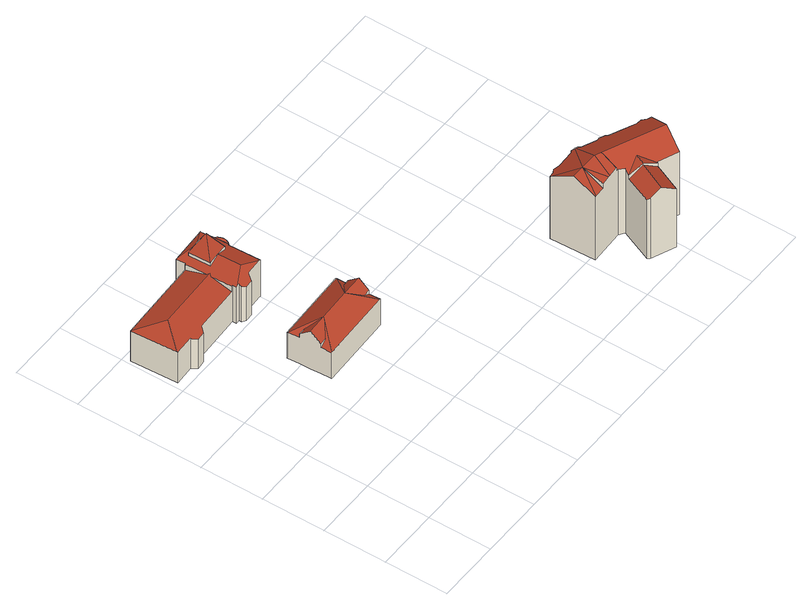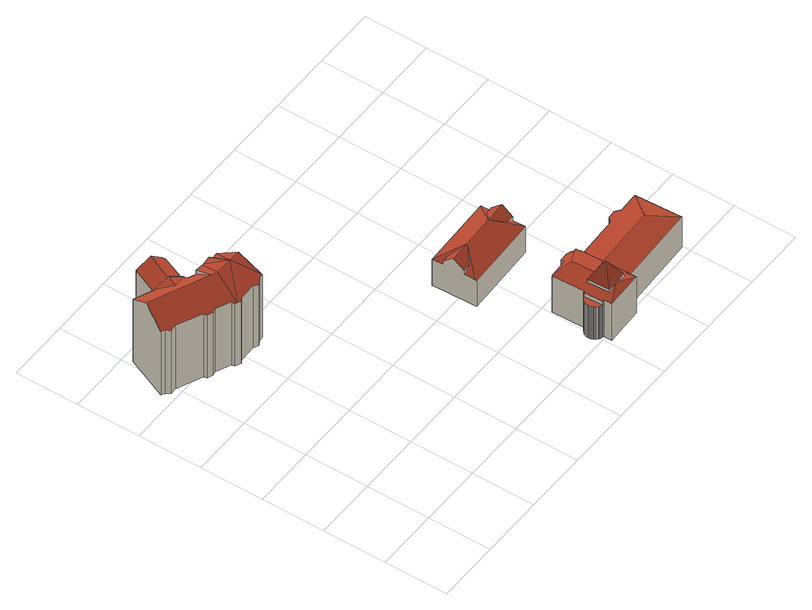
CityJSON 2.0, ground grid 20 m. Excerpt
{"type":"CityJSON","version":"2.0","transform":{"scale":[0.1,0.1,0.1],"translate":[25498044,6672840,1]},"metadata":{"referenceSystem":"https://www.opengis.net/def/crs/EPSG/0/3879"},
"CityObjects":{
"building1":{"type":"Building","attributes":{"dateOfConstruction":"1890-01-01","measuredHeight":22,"class":"Ravintolarakennukset ja vastaavat liikerakennukset","function":"Ravintolat, ruokalat ja baarit","usage":"Muu rakennus","roofType":"3200;1000","storeysAboveGround":2},"address":[{"Country":"Finland","Locality":"Helsinki","ThoroughfareNumber":"1a","ThoroughfareName":"Laivastokatu","PostCode":"00160"}],"geometry":[{"type":"Solid","lod":"2","boundaries":[[[[0,1,2,3]],[[4,5,6,7,8,9,10,11,12,13,14,15,16,17,18,19,20,21]],[[22,23,24,25]],[[26,9,8,27]],[[21,28,29,30,31]],[[32,33,34,35]],[[11,36,37,38,39,40,12]],[[41,42,43]],[[44,45,46,47]],[[48,49,50,51]],[[52,53,54,55]],[[56,57,54,53,58,59,60,6,5,61]],[[62,63,64,65]],[[30,66,67,68,69]],[[70,71,72,73]],[[74,75,76,77]],[[78,79,80,81]],[[82,81,80,83,84,85]],[[86,87,56,61,88,89]],[[90,28,20,19,18,66]],[[20,28,21]],[[2,91,15,14,92,93,3]],[[94,84,83,80,79,95,96,97,98,99,42,41]],[[31,30,69]],[[26,100,101,102,103,10,9]],[[104,105,106,1,0,107,108]],[[69,68,67,66,18,17,109,110]],[[111,58,53,52]],[[103,102,112,76,75,113,64,63,114,34,33,115,116,117,118,119,120,121,50,49,72,71,122,24,23,46,45,123,124,37,36]],[[77,76,112,125]],[[125,112,102,101]],[[126,55,54,57,56,87]],[[127,116,115,128]],[[128,115,33,32]],[[129,123,45,44]],[[111,130,131,60,59,58]],[[132,121,120,133]],[[134,124,123,129]],[[25,24,122,135]],[[29,28,90,66,30]],[[136,13,12,40]],[[73,72,49,48]],[[43,42,99,137,138,105,104]],[[27,8,7,139]],[[92,14,13,136]],[[140,127,128,32,35,141,62,65,142,74,77,125,101,100,26,27,139,143,131,130,111,52,55,126,87,86,89,144,145,146,147,78,81,82,85,148,149,108,107,0,3,93,92,136,40,39,38,134,129,44,47,22,25,135,70,73,48,51,132,133,150,151]],[[142,113,75,74]],[[150,119,118,151]],[[151,118,117,140]],[[21,31,152]],[[97,153,98]],[[47,46,23,22]],[[51,50,121,132]],[[65,64,113,142]],[[36,11,10,103]],[[152,31,69,110]],[[154,109,17,16,15,91]],[[133,120,119,150]],[[135,122,71,70]],[[131,143,139,7,6,60]],[[38,37,124,134]],[[146,145,144,155,153,97,96]],[[78,147,146,96,95,79]],[[89,88,155,144]],[[138,137,156,106,105]],[[156,137,99,98,153,155,88,61,5,4,21,152,110,109,154,91,2,1,106]],[[140,117,116,127]],[[35,34,114,141]],[[141,114,63,62]],[[149,148,94,41,43,104,108]],[[85,84,94,148]]]],"semantics":{"surfaces":[{"type":"WallSurface"},{"type":"RoofSurface"},{"type":"GroundSurface"}],"values":[[0,1,0,0,1,0,0,1,0,0,0,1,0,1,0,0,0,0,0,0,0,0,1,1,0,0,0,0,1,0,0,0,0,0,0,0,0,0,0,1,0,0,1,0,0,2,0,0,0,0,0,0,0,0,0,0,1,0,0,0,0,0,0,0,0,1,0,0,0,0,0]]}}]},
"building2":{"type":"Building","attributes":{"dateOfConstruction":"1897-01-01","measuredHeight":14.3,"class":"Toimistorakennukset","function":"Toimistorakennukset","usage":"Varastorakennus","roofType":"3200;3500","storeysAboveGround":3},"address":[{"Country":"Finland","Locality":"Helsinki","ThoroughfareNumber":"1b","ThoroughfareName":"Laivastokatu","PostCode":"00160"}],"geometry":[{"type":"Solid","lod":"2","boundaries":[[[[157,158,159,160]],[[161,162,163,164,165,166,167,168,169,170,171,172,173,174]],[[175,176,177,178,179,180,181,182,169,168,167,166,165,164]],[[183,173,172]],[[184,185,186]],[[182,187,170,169]],[[177,176,175,164,163,157,160,188]],[[157,163,162,189,158]],[[189,161,174,158]],[[188,160,159,184,186]],[[190,159,158,171,170,187]],[[185,184,159,191]],[[191,159,192,193]],[[194,193,192]],[[194,192,159,190]],[[181,180,179,178,177,188,186,185,191,193,194,190,187,182]],[[183,172,171,158]],[[174,173,183,158]],[[162,161,189]]]],"semantics":{"surfaces":[{"type":"RoofSurface"},{"type":"WallSurface"},{"type":"GroundSurface"}],"values":[[0,1,2,1,1,1,1,0,0,0,0,0,0,1,0,1,0,0,1]]}}]},
"building3":{"type":"Building","attributes":{"dateOfConstruction":"1909-01-01","measuredHeight":28.5,"class":"Asuinkerrostalot","function":"Muut kerrostalot","usage":"Asuinrakennus","roofType":"2100;3500;2100","storeysAboveGround":7},"address":[{"Country":"Finland","Locality":"Helsinki","ThoroughfareNumber":"12","ThoroughfareName":"Laivastokatu","PostCode":"00160"}],"geometry":[{"type":"Solid","lod":"2","boundaries":[[[[195,196,197,198,199,200,201,202,203]],[[204,205,206,207]],[[208,200,199,209]],[[210,211,212,213,214,215,216,217,218,219,220]],[[205,204,221,222,223,224,210,220,208,209,225,226,227,228,229,230,231,232,233,234,235,236,237,238]],[[239,240,241,242,207,206,243,244,212,211]],[[230,245,246,231]],[[232,247,248,233]],[[219,218,202,249]],[[217,216,202]],[[216,215,202]],[[236,250,251,237]],[[244,213,212]],[[215,214,252,202]],[[196,195,228,227]],[[253,254,235,234]],[[205,238,255,243,206]],[[256,241,240,257]],[[258,242,241,256]],[[213,244,252,214]],[[217,202,218]],[[222,259,260,223]],[[233,248,253,234]],[[195,203,261,262,229,228]],[[198,197,226,225]],[[235,254,250,236]],[[208,220,219,249,201,200]],[[252,261,203,202]],[[249,202,201]],[[221,204,207,242,258,263,264]],[[199,198,225,209]],[[259,265,266,267,260]],[[264,263,266,265]],[[222,221,264,265,259]],[[246,247,232,231]],[[210,224,239,211]],[[266,263,258,256,257,267]],[[224,223,260,267,257,240,239]],[[237,251,255,238]],[[253,248,247,246,245,262,261,252,244,243,255,251,250,254]],[[229,262,245,230]],[[226,197,196,227]]]],"semantics":{"surfaces":[{"type":"RoofSurface"},{"type":"WallSurface"},{"type":"GroundSurface"}],"values":[[0,1,1,1,2,0,1,1,0,1,0,1,1,0,1,1,1,0,0,0,0,1,1,1,1,1,1,0,0,1,1,0,0,1,1,1,1,1,1,0,1,1]]}}]}
},
"vertices":[
[275,987,9],[275,987,148],[273,1017,148],[273,1017,9],[340,860,167],[341,854,167],[396,832,150],[400,832,148],[396,934,148],[399,935,148],[400,935,147],[397,995,147],[396,995,148],[393,996,149],[392,1022,148],[392,1022,149],[346,998,164],[341,996,165],[368,997,157],[368,994,157],[371,927,157],[338,926,167],[410,988,9],[410,988,132],[412,986,132],[412,986,9],[399,935,9],[396,934,9],[371,927,167],[351,946,201],[334,961,228],[301,924,167],[418,953,9],[418,953,132],[417,950,132],[417,950,9],[397,995,132],[398,995,132],[398,995,9],[397,995,9],[396,995,9],[15,830,126],[79,905,149],[7,976,126],[406,991,9],[406,991,132],[408,990,132],[408,990,9],[418,977,9],[418,977,132],[419,974,132],[419,974,9],[306,811,9],[306,811,138],[295,819,144],[295,819,9],[295,827,149],[295,824,147],[331,812,138],[339,826,147],[342,830,150],[287,827,150],[414,946,9],[414,946,132],[412,944,132],[412,944,9],[368,997,167],[341,996,167],[328,995,167],[298,994,167],[416,982,9],[416,982,132],[417,979,132],[417,979,9],[408,940,9],[408,940,132],[406,938,132],[406,938,9],[116,816,9],[116,816,120],[90,814,120],[90,814,9],[79,827,9],[79,827,124],[77,830,125],[77,830,9],[287,827,9],[295,827,9],[282,827,148],[282,827,9],[368,994,167],[275,1017,148],[392,1022,9],[275,1017,9],[15,828,125],[127,829,124],[130,832,125],[279,839,125],[276,907,147],[282,913,149],[400,935,9],[401,936,9],[401,936,132],[400,935,132],[7,976,125],[273,987,125],[273,987,147],[273,987,9],[7,976,9],[328,995,165],[298,994,155],[331,812,9],[404,937,132],[410,942,132],[416,948,132],[419,955,132],[420,958,132],[421,961,132],[421,964,132],[421,966,132],[421,969,132],[420,972,132],[414,984,132],[404,993,132],[401,994,132],[404,937,9],[295,824,9],[420,958,9],[419,955,9],[404,993,9],[339,826,9],[342,830,9],[420,972,9],[421,969,9],[401,994,9],[414,984,9],[393,996,9],[275,919,147],[274,966,132],[400,832,9],[421,961,9],[416,948,9],[410,942,9],[396,832,9],[282,839,9],[279,839,9],[130,832,9],[127,829,9],[15,828,9],[15,830,9],[421,966,9],[421,964,9],[301,924,155],[279,839,147],[324,997,164],[282,839,148],[274,966,147],
[500,514,105],[432,580,148],[330,576,148],[267,506,105],[499,549,119],[499,549,105],[501,514,105],[501,514,5],[499,549,5],[498,582,5],[497,616,5],[496,651,5],[495,655,5],[495,655,103],[496,651,105],[497,616,105],[497,616,119],[498,582,148],[500,514,5],[267,506,5],[266,506,5],[265,540,5],[263,573,5],[262,607,5],[260,643,5],[260,646,5],[475,615,119],[287,541,119],[265,540,119],[265,540,105],[260,646,103],[266,506,105],[477,549,119],[260,643,105],[263,573,148],[284,607,119],[262,607,119],[262,607,105],
[1078,303,309],[1070,298,311],[1015,296,311],[998,304,306],[983,295,311],[968,294,311],[968,290,313],[1008,217,357],[1088,299,311],[1176,92,72],[1239,64,72],[1239,64,311],[1176,92,311],[968,294,72],[983,295,72],[1082,154,72],[1082,154,324],[1075,154,322],[1075,154,337],[1045,153,331],[1041,153,331],[1012,151,331],[1012,151,313],[976,150,313],[974,150,313],[974,150,72],[1136,1,72],[1062,34,72],[1057,42,72],[1100,141,72],[998,304,72],[1015,296,72],[1070,298,72],[1078,303,72],[1097,295,72],[1099,286,72],[1145,265,72],[1156,268,72],[1174,260,72],[1178,250,72],[1256,215,72],[1275,216,72],[1285,202,72],[1297,196,72],[1100,141,321],[1094,127,310],[1148,140,333],[1175,90,310],[1266,126,357],[1083,207,357],[1099,286,316],[1145,265,316],[1156,268,312],[1174,260,312],[971,217,357],[1275,216,312],[1285,202,316],[1063,216,357],[1178,250,316],[1256,215,316],[1297,196,316],[1133,107,333],[1093,125,310],[1175,89,310],[1062,34,302],[1057,42,297],[1090,298,312],[1097,295,312],[1175,89,296],[1136,1,296],[1094,20,327],[1133,107,327],[1093,125,297]
]}
